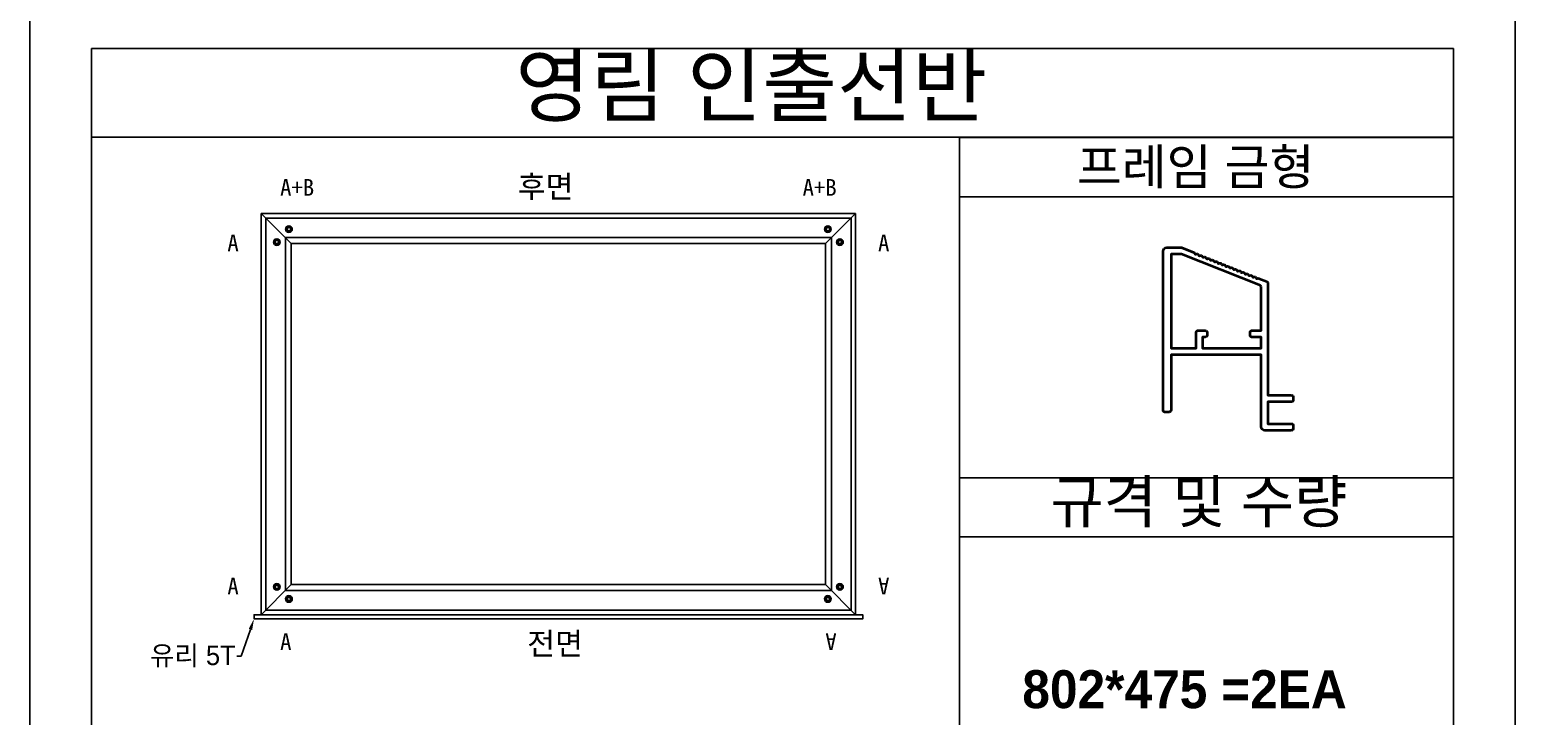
# Model space of a CAD drawing. Header units: millimetres. Extents: x -44117 to 256353, y -2095463 to 65325.
# Drawn here: x 94921 to 97592, y -1031349 to -1030114 of the extents above; entities that cross this region are included whole.
import ezdxf
from ezdxf import colors
from ezdxf.entities.mleader import LeaderData, LeaderLine
from ezdxf.math import Vec2, Vec3

# ---------------------------------------------------------------- set-up
doc = ezdxf.new("R2010")
doc.units = ezdxf.units.MM
doc.header["$LTSCALE"] = 10
for name, color, linetype in [('02 Glass', 4, 'Continuous'), ('02 Profile', 3, 'Continuous'), ('A', 1, 'Continuous')]:
    doc.layers.add(name, color=color, linetype=linetype)
doc.layers.add('1', color=2, linetype='Continuous', lineweight=40)
doc.layers.add('D', color=4, linetype='Continuous', lineweight=5)
doc.dimstyles.get("Standard").update_dxf_attribs({"dimtxt": 0.18, "dimasz": 0.18, "dimexe": 0.18, "dimexo": 0.0625, "dimgap": 0.09, "dimtad": 0, "dimtih": 1, "dimtoh": 1, "dimdec": 4, "dimzin": 0, "dimdsep": 46, "dimtxsty": 'Standard', "dimcen": 0.09, "dimadec": 0, "dimazin": 0, "dimtfac": 1, "dimtdec": 4, "dimtofl": 0, "dimtmove": 0, "dimatfit": 3, "dimfxl": 0, "dimtolj": 1, "dimtzin": 0, "dimarcsym": 0})
pattern_1 = [(45, (80947.0859, -1027811.0182), (-0.67351921, 0.67351921), [])]
pattern_2 = [(45, (80968.8359, -1027787.7682), (-0.67351921, 0.67351921), [])]
pattern_3 = [(45, (81165.2309, -1026860.7399), (-0.67351921, 0.67351921), [])]
pattern_4 = [(45, (81186.9809, -1026837.4899), (-0.67351921, 0.67351921), [])]
pattern_5 = [(45, (64292.633, -1033103.2828), (-0.67351921, 0.67351921), [])]
pattern_6 = [(45, (64314.383, -1033081.5328), (-0.67351921, 0.67351921), [])]
pattern_7 = [(225, (110795.7451, -1033800.8112), (0.67351921, -0.67351921), [])]
pattern_8 = [(225, (110773.9951, -1033822.5612), (0.67351921, -0.67351921), [])]

# ---------------------------------------------------------------- blocks, each defined once
blk = doc.blocks.new('*D7705')
at = {"layer": 'D', "color": 0, "lineweight": -2}
for p, q in [((97191.4, -1030834), (97191.3, -1030833.9)), ((97191.6, -1030834), (97191.4, -1030834))]:
    blk.add_line(p, q, dxfattribs=at)
at = {"layer": 'D', "color": 0, "insert": (97192.2, -1030834), "char_height": 0.18, "attachment_point": 5, "bg_fill": 3, "box_fill_scale": 1.1, "bg_fill_color": 257, "bg_fill_transparency": 0}
blk.add_mtext('\\A1;R3.2877', dxfattribs=at)
at = {"layer": 'D', "color": 0, "lineweight": -2}
for p, q in [((97189.1, -1030831.2), (97189.3, -1030831.2)), ((97189.2, -1030831.3), (97189.2, -1030831.1))]:
    blk.add_line(p, q, dxfattribs=at)
at = {"layer": 'D', "color": 0}
blk.add_solid([(97191.3, -1030833.9), (97191.3, -1030833.9), (97191.2, -1030833.8)], dxfattribs=at)
at = {"layer": 'Defpoints', "color": 0}
for p in [(97189.2, -1030831.2), (97191.2, -1030833.8)]:
    blk.add_point(p, dxfattribs=at)

msp = doc.modelspace()

# ---------------------------------------------------------------- hatches: boundary and pattern name
at = {"layer": 'A'}
h = msp.add_hatch(dxfattribs=at)
h.set_pattern_fill('ANSI31', color=1, scale=0.3)
h.set_pattern_definition(pattern_2)
h.paths.add_polyline_path([(95381.04299, -1030472.61471, 1), (95393.04299, -1030472.61471, 1)])
h.paths.add_polyline_path([(95390.04299, -1030472.61471, -1), (95384.04299, -1030472.61471, -1)], flags=16)
h = msp.add_hatch(dxfattribs=at)
h.set_pattern_fill('ANSI31', color=1, scale=0.3)
h.set_pattern_definition(pattern_2)
h.paths.add_polyline_path([(95381.04299, -1030472.61471, 1), (95393.04299, -1030472.61471, 1)])
h.paths.add_polyline_path([(95390.04299, -1030472.61471, -1), (95384.04299, -1030472.61471, -1)], flags=16)
h = msp.add_hatch(dxfattribs=at)
h.set_pattern_fill('ANSI31', color=1, scale=0.3)
h.set_pattern_definition(pattern_4)
h.paths.add_polyline_path([(96361.78799, -1030472.61471, -1), (96349.78799, -1030472.61471, -1)])
h.paths.add_polyline_path([(96352.78799, -1030472.61471, 1), (96358.78799, -1030472.61471, 1)], flags=16)
h = msp.add_hatch(dxfattribs=at)
h.set_pattern_fill('ANSI31', color=1, scale=0.3)
h.set_pattern_definition(pattern_4)
h.paths.add_polyline_path([(96361.78799, -1030472.61471, -1), (96349.78799, -1030472.61471, -1)])
h.paths.add_polyline_path([(96352.78799, -1030472.61471, 1), (96358.78799, -1030472.61471, 1)], flags=16)
h = msp.add_hatch(dxfattribs=at)
h.set_pattern_fill('ANSI31', color=1, scale=0.3)
h.set_pattern_definition(pattern_1)
h.paths.add_polyline_path([(95359.29299, -1030495.86471, 1), (95371.29299, -1030495.86471, 1)])
h.paths.add_polyline_path([(95368.29299, -1030495.86471, -1), (95362.29299, -1030495.86471, -1)], flags=16)
h = msp.add_hatch(dxfattribs=at)
h.set_pattern_fill('ANSI31', color=1, scale=0.3)
h.set_pattern_definition(pattern_1)
h.paths.add_polyline_path([(95359.29299, -1030495.86471, 1), (95371.29299, -1030495.86471, 1)])
h.paths.add_polyline_path([(95368.29299, -1030495.86471, -1), (95362.29299, -1030495.86471, -1)], flags=16)
h = msp.add_hatch(dxfattribs=at)
h.set_pattern_fill('ANSI31', color=1, scale=0.3)
h.set_pattern_definition(pattern_3)
h.paths.add_polyline_path([(96383.53799, -1030495.86471, -1), (96371.53799, -1030495.86471, -1)])
h.paths.add_polyline_path([(96374.53799, -1030495.86471, 1), (96380.53799, -1030495.86471, 1)], flags=16)
h = msp.add_hatch(dxfattribs=at)
h.set_pattern_fill('ANSI31', color=1, scale=0.3)
h.set_pattern_definition(pattern_3)
h.paths.add_polyline_path([(96383.53799, -1030495.86471, -1), (96371.53799, -1030495.86471, -1)])
h.paths.add_polyline_path([(96374.53799, -1030495.86471, 1), (96380.53799, -1030495.86471, 1)], flags=16)
h = msp.add_hatch(dxfattribs=at)
h.set_pattern_fill('ANSI31', color=1, scale=0.3)
h.set_pattern_definition(pattern_5)
h.paths.add_polyline_path([(95359.29299, -1031115.96471, -1), (95371.29299, -1031115.96471, -1)])
h.paths.add_polyline_path([(95368.29299, -1031115.96471, 1), (95362.29299, -1031115.96471, 1)], flags=16)
h = msp.add_hatch(dxfattribs=at)
h.set_pattern_fill('ANSI31', color=1, scale=0.3)
h.set_pattern_definition(pattern_5)
h.paths.add_polyline_path([(95359.29299, -1031115.96471, -1), (95371.29299, -1031115.96471, -1)])
h.paths.add_polyline_path([(95368.29299, -1031115.96471, 1), (95362.29299, -1031115.96471, 1)], flags=16)
h = msp.add_hatch(dxfattribs=at)
h.set_pattern_fill('ANSI31', color=1, scale=0.3, angle=180)
h.set_pattern_definition(pattern_7)
h.paths.add_polyline_path([(96383.53799, -1031115.96471, 1), (96371.53799, -1031115.96471, 1)])
h.paths.add_polyline_path([(96374.53799, -1031115.96471, -1), (96380.53799, -1031115.96471, -1)], flags=16)
h = msp.add_hatch(dxfattribs=at)
h.set_pattern_fill('ANSI31', color=1, scale=0.3, angle=180)
h.set_pattern_definition(pattern_7)
h.paths.add_polyline_path([(96383.53799, -1031115.96471, 1), (96371.53799, -1031115.96471, 1)])
h.paths.add_polyline_path([(96374.53799, -1031115.96471, -1), (96380.53799, -1031115.96471, -1)], flags=16)
h = msp.add_hatch(dxfattribs=at)
h.set_pattern_fill('ANSI31', color=1, scale=0.3)
h.set_pattern_definition(pattern_6)
h.paths.add_polyline_path([(95381.04299, -1031137.71471, -1), (95393.04299, -1031137.71471, -1)])
h.paths.add_polyline_path([(95390.04299, -1031137.71471, 1), (95384.04299, -1031137.71471, 1)], flags=16)
h = msp.add_hatch(dxfattribs=at)
h.set_pattern_fill('ANSI31', color=1, scale=0.3)
h.set_pattern_definition(pattern_6)
h.paths.add_polyline_path([(95381.04299, -1031137.71471, -1), (95393.04299, -1031137.71471, -1)])
h.paths.add_polyline_path([(95390.04299, -1031137.71471, 1), (95384.04299, -1031137.71471, 1)], flags=16)
h = msp.add_hatch(dxfattribs=at)
h.set_pattern_fill('ANSI31', color=1, scale=0.3, angle=180)
h.set_pattern_definition(pattern_8)
h.paths.add_polyline_path([(96361.78799, -1031137.71471, 1), (96349.78799, -1031137.71471, 1)])
h.paths.add_polyline_path([(96352.78799, -1031137.71471, -1), (96358.78799, -1031137.71471, -1)], flags=16)
h = msp.add_hatch(dxfattribs=at)
h.set_pattern_fill('ANSI31', color=1, scale=0.3, angle=180)
h.set_pattern_definition(pattern_8)
h.paths.add_polyline_path([(96361.78799, -1031137.71471, 1), (96349.78799, -1031137.71471, 1)])
h.paths.add_polyline_path([(96352.78799, -1031137.71471, -1), (96358.78799, -1031137.71471, -1)], flags=16)

# ---------------------------------------------------------------- linework, layer by layer
for p, q in [((97480.2486, -1030147.94637), (95032.33543, -1030147.94637)), ((97480.2486, -1030306.90177), (95032.33543, -1030306.90177)), ((96592.44409, -1030306.90177), (96592.44409, -1032930.98565))]:
    msp.add_line(p, q)
for points in [[(94921.06665, -1033042.25443), (97591.51738, -1033042.25443), (97591.51738, -1029265.47412), (94921.06665, -1029265.47412)], [(97480.34283, -1030307.64213), (96592.44409, -1030307.64213), (96592.44409, -1030414.27513), (97480.34283, -1030414.27513)], [(97480.34283, -1030919.57743), (96592.44409, -1030919.57743), (96592.44409, -1031026.21043), (97480.34283, -1031026.21043)]]:
    msp.add_lwpolyline(points, close=True)
msp.add_lwpolyline([(95032.33543, -1030147.94637), (95032.33543, -1032930.98565), (97480.2486, -1032930.98565), (97480.2486, -1030147.94637)])
at = {"layer": '02 Glass'}
msp.add_lwpolyline([(95324.34299, -1031173.41471), (96418.48799, -1031173.41471), (96418.48799, -1031165.91471), (95324.34299, -1031165.91471)], close=True, dxfattribs=at)
at = {"layer": '02 Profile'}
for p, q in [((96405.73799, -1030444.41471), (95337.09299, -1030444.41471)), ((95391.09299, -1030498.41471), (95337.09299, -1030444.41471)), ((95337.09299, -1030444.41471), (95337.09299, -1031165.91471)), ((95337.09299, -1030444.41471), (95391.09299, -1030498.41471)), ((96405.73799, -1030444.41471), (96351.73799, -1030498.41471)), ((96405.73799, -1030444.41471), (96351.73799, -1030498.41471)), ((96405.73799, -1030444.41471), (96405.73799, -1031165.91471)), ((96397.58816, -1030452.56454), (95345.24282, -1030452.56454)), ((95345.24282, -1030452.56454), (95345.24282, -1031157.76488)), ((96397.58816, -1030452.56454), (96397.58816, -1031157.76488)), ((96362.23799, -1030487.91471), (95380.59299, -1030487.91471)), ((95380.59299, -1030487.91471), (95380.59299, -1031122.41471)), ((96351.73799, -1030498.41471), (95391.09299, -1030498.41471)), ((95391.09299, -1030498.41471), (95391.09299, -1031111.91471)), ((96351.73799, -1030498.41471), (96351.73799, -1031111.91471)), ((96362.23799, -1030487.91471), (96362.23799, -1031122.41471)), ((95391.09299, -1031111.91471), (95337.09299, -1031165.91471)), ((95337.09299, -1031165.91471), (95391.09299, -1031111.91471)), ((96351.73799, -1031111.91471), (95391.09299, -1031111.91471)), ((96405.73799, -1031165.91471), (96351.73799, -1031111.91471)), ((96405.73799, -1031165.91471), (96351.73799, -1031111.91471)), ((96362.23799, -1031122.41471), (95380.59299, -1031122.41471)), ((96405.73799, -1031165.91471), (95337.09299, -1031165.91471)), ((96397.58816, -1031157.76488), (95345.24282, -1031157.76488))]:
    msp.add_line(p, q, dxfattribs=at)
at = {"layer": '1'}
msp.add_lwpolyline([(97133.34734, -1030574.11522), (96991.24558, -1030517.51533), (96972.8344, -1030517.51533), (96972.8344, -1030686.50393), (97017.87611, -1030686.50393), (97017.87611, -1030658.22958, -0.4142135624), (97021.16383, -1030654.94186), (97034.31469, -1030654.94186, -0.4142135624), (97037.60241, -1030658.22958), (97037.60241, -1030663.48992, -0.4142135624), (97034.31469, -1030666.77764), (97029.38312, -1030666.77764), (97029.38312, -1030686.50393), (97134.59003, -1030686.50393), (97134.59003, -1030666.77764), (97118.15145, -1030666.77764, -0.4142135624), (97114.86374, -1030663.48992), (97114.86374, -1030658.22958, -0.4142135624), (97118.15145, -1030654.94186), (97134.59003, -1030654.94186), (97134.59003, -1030575.94783, 0.3070783015)], format="xyb", close=True, dxfattribs=at)
at = {"layer": 'A'}
for p, q in [((95337.09299, -1030444.41471), (95390.49299, -1030497.81471)), ((96405.73799, -1030444.41471), (96352.33799, -1030497.81471)), ((95337.09299, -1031165.91471), (95390.49299, -1031112.51471)), ((96405.73799, -1031165.91471), (96352.33799, -1031112.51471))]:
    msp.add_line(p, q, dxfattribs=at)
at = {"layer": 'A', "color": 242, "true_color": 0xcd2027}
for centre, radius in [((95387.04299, -1030472.61471), 6), ((95387.04299, -1030472.61471), 6), ((95387.04299, -1030472.61471), 3), ((96355.78799, -1030472.61471), 6), ((96355.78799, -1030472.61471), 6), ((96355.78799, -1030472.61471), 3), ((95365.29299, -1030495.86471), 6), ((95365.29299, -1030495.86471), 6), ((95365.29299, -1030495.86471), 3), ((96377.53799, -1030495.86471), 6), ((96377.53799, -1030495.86471), 6), ((96377.53799, -1030495.86471), 3), ((95365.29299, -1031115.96471), 6), ((95365.29299, -1031115.96471), 6), ((95365.29299, -1031115.96471), 3), ((96377.53799, -1031115.96471), 6), ((96377.53799, -1031115.96471), 6), ((96377.53799, -1031115.96471), 3), ((95387.04299, -1031137.71471), 6), ((95387.04299, -1031137.71471), 6), ((95387.04299, -1031137.71471), 3), ((96355.78799, -1031137.71471), 6), ((96355.78799, -1031137.71471), 6), ((96355.78799, -1031137.71471), 3)]:
    msp.add_circle(centre, radius, dxfattribs=at)

# ---------------------------------------------------------------- texts
for s, width, gutter_width, heights, insert, char_height, attachment_point in [('{\\fGulim|b0|i0|c129|p50;영림 인출선반}', 2538.6306726, 9.59474, [-119.91001], (95793.88524, -1030160.65751), 107.4611207, 1), ('{\\f굴림|b1|i0|c129|p50;프레임 금형}', 19448.9777018, 250.13109, [-71.72126], (96803.31275, -1030328.27838), 64.3194219, 1), ('A+B', 46.0503167, 116.00573, [-30], (95371.18583, -1030382.50228, -0.0857), 30, 1), ('{\\f굴림|b1|i0|c129|p50;후면}', 12072.7918459, 155.2668, [-44.36194], (95798.36449, -1030376.21877), 39.9257485, 1), ('A+B', 46.0503167, 116.00573, [-30], (96371.64515, -1030382.50228, -0.0857), 30, 3), ('A', 46.0503167, 116.00573, [-30], (95276.38359, -1030482.24787, -0.0857), 30, 1), ('A', 46.0503167, 116.00573, [-30], (96466.44739, -1030482.24787, -0.0857), 30, 3), ('{\\f굴림|b1|i0|c129|p50;규격 및 수량}', 23047.5408631, 296.4118, [-85.19319], (96755.95374, -1030924.49199), 76.220176, 1), ('A', 46.0503167, 116.00573, [-30], (95276.38359, -1031129.58154, -0.0857), 30, 7), ('{\\f굴림|b1|i0|c129|p50;전면}', 12072.7918459, 155.2668, [-43.09446], (95815.30243, -1031198.07721), 39.9257485, 1), ('A', 46.0503167, 116.00573, [-30], (95371.18583, -1031229.32714, -0.0857), 30, 7), ('{\\f굴림|b1|i0|c129|p50;802*475 =2EA}', 20631.3561005, 265.33752, [-70.30542], (96705.36257, -1031265.81799), 68.2296477, 1)]:
    msp.add_mtext_dynamic_manual_height_columns(s, width=width, gutter_width=gutter_width, heights=heights, dxfattribs=dict(insert=insert, char_height=char_height, attachment_point=attachment_point))
at = {"char_height": 30, "attachment_point": 1, "rotation": 180}
for insert in [(96466.44739, -1031129.58154, -0.0857), (96371.64515, -1031229.32714, -0.0857)]:
    msp.add_mtext_dynamic_manual_height_columns('A', width=46.0503167, gutter_width=116.00573, heights=[-30], dxfattribs=dict(at, insert=insert))

# ---------------------------------------------------------------- leaders
ml = msp.add_multileader_mtext('Standard')
ml.set_content('{\\fGulim|b0|i0|c129|p50;유리 5T}', color=256)
ml.set_leader_properties()
ml.build(insert=Vec2(0, 0))
ml.multileader.update_dxf_attribs({"arrow_head_size": 20})
ctx = ml.context
ctx.base_point, ctx.char_height, ctx.arrow_head_size, ctx.plane_origin = Vec3(95128.97489, -1031240.33353), 35, 20, Vec3(95324.34299, -1031173.41471)
ctx.text_align_type = 2
notes = []
notes.append((ctx, [(0, (1, 1, 0), (95301.29447, -1031240.33353), (-1, 0), 8, [(0, [(95324.34299, -1031173.41471)], 0, [])])]))
ctx.mtext.insert, ctx.mtext.alignment, ctx.mtext.flow_direction = Vec3(95291.29447, -1031221.64511), 3, 5
for ctx, leaders in notes:
    for number, flags, end, landing, length, lines in leaders:
        leader = LeaderData()
        leader.index, (leader.has_last_leader_line, leader.has_dogleg_vector, leader.attachment_direction) = number, flags
        leader.last_leader_point, leader.dogleg_vector, leader.dogleg_length = Vec3(end), Vec3(landing), length
        for number, points, colour, breaks in lines:
            line = LeaderLine()
            line.index, line.vertices, line.color, line.breaks = number, Vec3.list(points), colors.encode_raw_color(colour), breaks
            leader.lines.append(line)
        ctx.leaders.append(leader)

# ---------------------------------------------------------------- next in the draw order: dimensions: what is measured, and where the dimension line sits
at = {"layer": 'D'}
dim = msp.add_radius_dim(center=(97189.16605, -1030831.16345), mpoint=(97191.18883, -1030833.75526), dimstyle='Standard', override={"dimfxl": 13, "dimtfill": 1, "dimarcsym": 1}, dxfattribs=at)
dim.commit()
dim.dimension.update_dxf_attribs({"geometry": '*D7705', "text_midpoint": (97192.22032, -1030834.03906)})

# ---------------------------------------------------------------- next in the draw order: linework, layer by layer
msp.add_lwpolyline([(97480.34283, -1030307.64213), (96592.44409, -1030307.64213), (96592.44409, -1030919.57743), (97480.34283, -1030919.57743)], close=True)
at = {"layer": '1', "linetype": 'Continuous'}
msp.add_lwpolyline([(96958.36837, -1030512.25498, -0.4142135624), (96964.9438, -1030505.67955), (96964.94379, -1030505.67955), (96991.24558, -1030505.67955), (97013.42989, -1030514.51568, -0.2391202845), (97015.39646, -1030516.7474, 0.507244027), (97017.36806, -1030517.5327, -0.507244027), (97022.29705, -1030519.49594, 0.507244027), (97024.26865, -1030520.28124, -0.507244027), (97029.19764, -1030522.24448, 0.507244027), (97031.16923, -1030523.02978, -0.507244027), (97036.09822, -1030524.99302, 0.507244027), (97038.06982, -1030525.77832, -0.507244027), (97042.99881, -1030527.74156, 0.507244027), (97044.9704, -1030528.52686, -0.507244027), (97049.89939, -1030530.4901, 0.507244027), (97051.87099, -1030531.2754, -0.507244027), (97056.79998, -1030533.23864, 0.507244027), (97058.77158, -1030534.02394, -0.507244027), (97063.70057, -1030535.98718, 0.507244027), (97065.67216, -1030536.77248, -0.507244027), (97070.60115, -1030538.73573, 0.5072440269), (97072.57275, -1030539.52102, -0.507244027), (97077.50174, -1030541.48427, 0.507244027), (97079.47333, -1030542.26956, -0.507244027), (97084.40232, -1030544.23281, 0.507244027), (97086.37392, -1030545.0181, -0.507244027), (97091.30291, -1030546.98135, 0.507244027), (97093.27451, -1030547.76664, -0.507244027), (97098.2035, -1030549.72989, 0.507244027), (97100.17509, -1030550.51518, -0.507244027), (97105.10408, -1030552.47843, 0.507244027), (97107.07568, -1030553.26372, -0.507244027), (97112.00467, -1030555.22697, 0.507244027), (97113.97626, -1030556.01226, -0.507244027), (97118.90525, -1030557.97551, 0.507244027), (97120.87685, -1030558.7608, -0.5070859448), (97125.80543, -1030560.72245, 0.5106345368), (97127.78938, -1030561.49916, -0.2375027855), (97130.63694, -1030561.19987), (97145.18297, -1030566.99364, -0.3070783015), (97146.42566, -1030568.82624), (97146.42566, -1030771.32701), (97189.16605, -1030771.32701, -0.4142135624), (97192.45377, -1030774.61472), (97192.45377, -1030779.87507, -0.4142135624), (97189.16605, -1030783.16279), (97146.42566, -1030783.16279), (97146.42566, -1030822.61539), (97189.16605, -1030822.61539, -0.4142135624), (97192.45377, -1030825.9031), (97192.45377, -1030831.16345, -0.4142135624), (97189.16605, -1030834.45117), (97141.16542, -1030834.45117), (97141.16539, -1030834.45116, -0.4142135624), (97134.58995, -1030827.87573), (97134.58988, -1030827.87572), (97134.58988, -1030698.33971), (96972.8344, -1030698.33971), (96972.8344, -1030798.28628, -0.4142135624), (96969.54669, -1030801.57399), (96961.65616, -1030801.57399, -0.4142135624), (96958.36845, -1030798.28628), (96958.36845, -1030512.25498)], format="xyb", dxfattribs=at)

doc.saveas('drawing.dxf')
